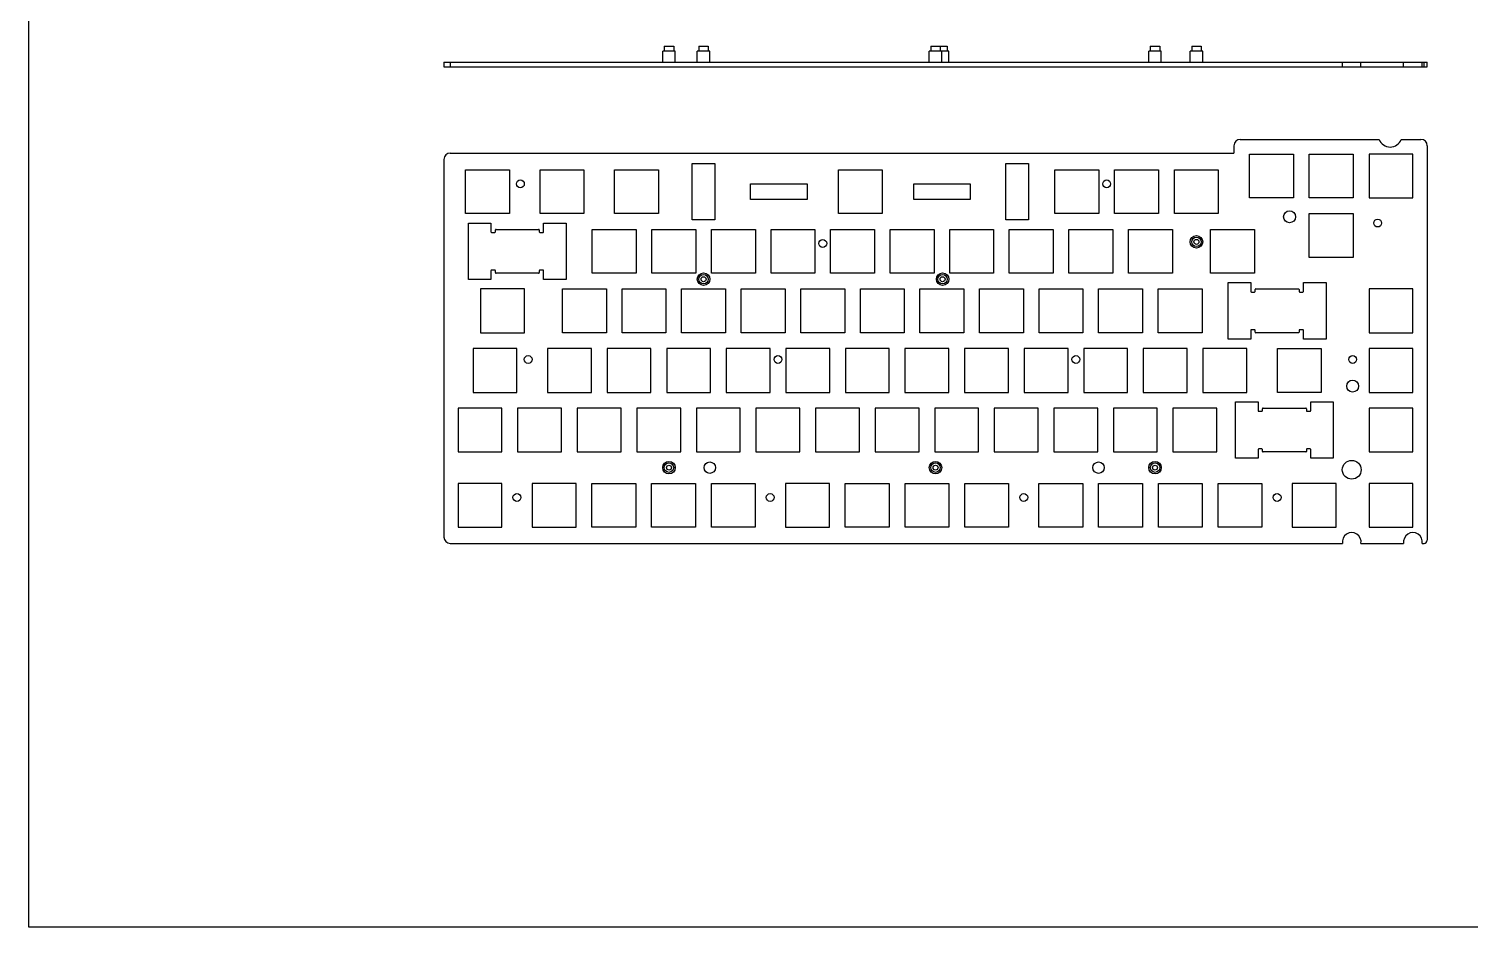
# Model space of a CAD drawing. Header units: millimetres. Extents: x 1236 to 3247, y -1329 to 363.
# Drawn here: x 1235.6 to 1695.2, y -195 to 91.5 of the extents above; entities that cross this region are included whole.
import ezdxf

# ---------------------------------------------------------------- set-up
doc = ezdxf.new("R2010")
doc.units = ezdxf.units.MM
doc.header["$LTSCALE"] = 30.734
doc.layers.get('0').update_dxf_attribs({"linetype": 'CONTINUOUS'})

msp = doc.modelspace()

# ---------------------------------------------------------------- linework, layer by layer
at = {"color": 7, "linetype": 'Continuous'}
for p, q in [((1437.708, 80.903), (1437.708, 84.403)), ((1441.708, 84.403), (1437.708, 84.403)), ((1438.208, 85.903), (1438.208, 84.403)), ((1438.208, 85.903), (1441.208, 85.903)), ((1441.208, 85.903), (1441.208, 84.403)), ((1441.708, 80.903), (1441.708, 84.403)), ((1448.738, 80.903), (1448.738, 84.403)), ((1452.738, 84.403), (1448.738, 84.403)), ((1449.238, 85.903), (1449.238, 84.403)), ((1449.238, 85.903), (1452.238, 85.903)), ((1452.238, 85.903), (1452.238, 84.403)), ((1452.738, 80.903), (1452.738, 84.403)), ((1522.708, 80.903), (1522.708, 84.403)), ((1528.973, 84.403), (1522.708, 84.403)), ((1523.208, 85.903), (1523.208, 84.403)), ((1523.208, 85.903), (1528.473, 85.903)), ((1526.208, 85.903), (1526.208, 84.403)), ((1526.708, 80.903), (1526.708, 84.403)), ((1528.473, 85.903), (1528.473, 84.403)), ((1528.973, 80.903), (1528.973, 84.403)), ((1596.708, 84.403), (1592.708, 84.403)), ((1592.708, 80.903), (1592.708, 84.403)), ((1593.208, 85.903), (1596.208, 85.903)), ((1593.208, 85.903), (1593.208, 84.403)), ((1596.208, 85.903), (1596.208, 84.403)), ((1596.708, 80.903), (1596.708, 84.403)), ((1609.913, 84.403), (1605.913, 84.403)), ((1605.913, 80.903), (1605.913, 84.403)), ((1606.413, 85.903), (1609.413, 85.903)), ((1606.413, 85.903), (1606.413, 84.403)), ((1609.413, 85.903), (1609.413, 84.403)), ((1609.913, 80.903), (1609.913, 84.403)), ((1367.908, 80.903), (1367.908, 79.403)), ((1367.908, 80.903), (1681.508, 80.903)), ((1367.908, 79.403), (1681.508, 79.403)), ((1369.908, 80.903), (1369.908, 79.403)), ((1654.468, 79.403), (1654.468, 80.903)), ((1660.395, 79.403), (1660.395, 80.903)), ((1674.008, 79.403), (1674.008, 80.903)), ((1679.935, 79.403), (1679.935, 80.903)), ((1680.508, 79.403), (1680.508, 80.903)), ((1681.508, 79.403), (1681.508, 80.903)), ((1621.873, 56.21), (1666.202, 56.21)), ((1673.213, 56.21), (1679.508, 56.21)), ((1369.908, 51.843), (1619.873, 51.843)), ((1619.873, 54.21), (1619.873, 51.843)), ((1624.873, 51.543), (1638.873, 51.543)), ((1624.873, 37.543), (1624.873, 51.543)), ((1638.873, 51.543), (1638.873, 37.543)), ((1643.923, 51.543), (1657.923, 51.543)), ((1643.923, 37.543), (1643.923, 51.543)), ((1657.923, 51.543), (1657.923, 37.543)), ((1676.973, 51.543), (1662.973, 51.543)), ((1662.973, 51.543), (1662.973, 37.543)), ((1676.973, 37.543), (1676.973, 51.543)), ((1681.508, 54.21), (1681.508, -71.624)), ((1367.908, 49.843), (1367.908, -70.624)), ((1374.813, 32.543), (1374.813, 46.543)), ((1374.813, 46.543), (1388.813, 46.543)), ((1388.813, 46.543), (1388.813, 32.543)), ((1398.578, 32.543), (1398.578, 46.543)), ((1398.578, 46.543), (1412.578, 46.543)), ((1412.578, 46.543), (1412.578, 32.543)), ((1422.343, 32.543), (1422.343, 46.543)), ((1422.343, 46.543), (1436.343, 46.543)), ((1436.343, 46.543), (1436.343, 32.543)), ((1447.148, 30.543), (1447.148, 48.543)), ((1447.148, 48.543), (1454.348, 48.543)), ((1454.348, 48.543), (1454.348, 30.543)), ((1493.748, 32.543), (1493.748, 46.543)), ((1493.748, 46.543), (1507.748, 46.543)), ((1507.748, 46.543), (1507.748, 32.543)), ((1547.148, 30.543), (1547.148, 48.543)), ((1547.148, 48.543), (1554.348, 48.543)), ((1554.348, 48.543), (1554.348, 30.543)), ((1562.773, 32.543), (1562.773, 46.543)), ((1562.773, 46.543), (1576.773, 46.543)), ((1576.773, 46.543), (1576.773, 32.543)), ((1581.823, 32.543), (1581.823, 46.543)), ((1581.823, 46.543), (1595.823, 46.543)), ((1595.823, 46.543), (1595.823, 32.543)), ((1600.873, 46.543), (1614.873, 46.543)), ((1600.873, 32.543), (1600.873, 46.543)), ((1614.873, 46.543), (1614.873, 32.543)), ((1465.748, 37.043), (1465.748, 42.043)), ((1465.748, 42.043), (1483.748, 42.043)), ((1483.748, 42.043), (1483.748, 37.043)), ((1517.748, 37.043), (1517.748, 42.043)), ((1517.748, 42.043), (1535.748, 42.043)), ((1535.748, 42.043), (1535.748, 37.043)), ((1483.748, 37.043), (1465.748, 37.043)), ((1535.748, 37.043), (1517.748, 37.043)), ((1638.873, 37.543), (1624.873, 37.543)), ((1657.923, 37.543), (1643.923, 37.543)), ((1662.973, 37.543), (1676.973, 37.543)), ((1388.813, 32.543), (1374.813, 32.543)), ((1412.578, 32.543), (1398.578, 32.543)), ((1436.343, 32.543), (1422.343, 32.543)), ((1507.748, 32.543), (1493.748, 32.543)), ((1576.773, 32.543), (1562.773, 32.543)), ((1595.823, 32.543), (1581.823, 32.543)), ((1614.873, 32.543), (1600.873, 32.543)), ((1643.923, 32.543), (1657.923, 32.543)), ((1643.923, 18.543), (1643.923, 32.543)), ((1657.923, 32.543), (1657.923, 18.543)), ((1375.743, 11.543), (1375.743, 29.543)), ((1375.743, 29.543), (1382.943, 29.543)), ((1382.943, 29.543), (1382.943, 26.743)), ((1399.743, 26.743), (1399.743, 29.543)), ((1399.743, 29.543), (1406.943, 29.543)), ((1406.943, 29.543), (1406.943, 11.543)), ((1454.348, 30.543), (1447.148, 30.543)), ((1554.348, 30.543), (1547.148, 30.543)), ((1383.143, 26.543), (1384.143, 26.543)), ((1384.343, 26.743), (1384.343, 27.343)), ((1384.543, 27.543), (1398.143, 27.543)), ((1398.343, 27.343), (1398.343, 26.743)), ((1398.543, 26.543), (1399.543, 26.543)), ((1415.248, 13.543), (1415.248, 27.543)), ((1415.248, 27.543), (1429.248, 27.543)), ((1429.248, 27.543), (1429.248, 13.543)), ((1434.248, 13.543), (1434.248, 27.543)), ((1434.248, 27.543), (1448.248, 27.543)), ((1448.248, 27.543), (1448.248, 13.543)), ((1453.248, 13.543), (1453.248, 27.543)), ((1453.248, 27.543), (1467.248, 27.543)), ((1467.248, 27.543), (1467.248, 13.543)), ((1472.248, 13.543), (1472.248, 27.543)), ((1472.248, 27.543), (1486.248, 27.543)), ((1486.248, 27.543), (1486.248, 13.543)), ((1491.248, 13.543), (1491.248, 27.543)), ((1491.248, 27.543), (1505.248, 27.543)), ((1505.248, 27.543), (1505.248, 13.543)), ((1510.248, 13.543), (1510.248, 27.543)), ((1510.248, 27.543), (1524.248, 27.543)), ((1524.248, 27.543), (1524.248, 13.543)), ((1529.248, 13.543), (1529.248, 27.543)), ((1529.248, 27.543), (1543.248, 27.543)), ((1543.248, 27.543), (1543.248, 13.543)), ((1548.248, 13.543), (1548.248, 27.543)), ((1548.248, 27.543), (1562.248, 27.543)), ((1562.248, 27.543), (1562.248, 13.543)), ((1567.248, 13.543), (1567.248, 27.543)), ((1567.248, 27.543), (1581.248, 27.543)), ((1581.248, 27.543), (1581.248, 13.543)), ((1586.248, 27.543), (1600.248, 27.543)), ((1586.248, 13.543), (1586.248, 27.543)), ((1600.248, 27.543), (1600.248, 13.543)), ((1612.393, 27.543), (1626.393, 27.543)), ((1612.393, 13.543), (1612.393, 27.543)), ((1626.393, 27.543), (1626.393, 13.543)), ((1657.923, 18.543), (1643.923, 18.543)), ((1382.943, 14.343), (1382.943, 11.543)), ((1384.143, 14.543), (1383.143, 14.543)), ((1384.343, 13.743), (1384.343, 14.343)), ((1398.343, 14.343), (1398.343, 13.743)), ((1399.543, 14.543), (1398.543, 14.543)), ((1399.743, 11.543), (1399.743, 14.343)), ((1382.943, 11.543), (1375.743, 11.543)), ((1398.143, 13.543), (1384.543, 13.543)), ((1406.943, 11.543), (1399.743, 11.543)), ((1429.248, 13.543), (1415.248, 13.543)), ((1448.248, 13.543), (1434.248, 13.543)), ((1467.248, 13.543), (1453.248, 13.543)), ((1486.248, 13.543), (1472.248, 13.543)), ((1505.248, 13.543), (1491.248, 13.543)), ((1524.248, 13.543), (1510.248, 13.543)), ((1543.248, 13.543), (1529.248, 13.543)), ((1562.248, 13.543), (1548.248, 13.543)), ((1581.248, 13.543), (1567.248, 13.543)), ((1600.248, 13.543), (1586.248, 13.543)), ((1626.393, 13.543), (1612.393, 13.543)), ((1618.043, 10.543), (1625.243, 10.543)), ((1618.043, -7.457), (1618.043, 10.543)), ((1625.243, 10.543), (1625.243, 7.743)), ((1642.043, 10.543), (1649.243, 10.543)), ((1642.043, 7.743), (1642.043, 10.543)), ((1649.243, 10.543), (1649.243, -7.457)), ((1379.588, 8.543), (1379.588, -5.457)), ((1393.588, 8.543), (1379.588, 8.543)), ((1393.588, -5.457), (1393.588, 8.543)), ((1405.738, -5.457), (1405.738, 8.543)), ((1405.738, 8.543), (1419.738, 8.543)), ((1419.738, 8.543), (1419.738, -5.457)), ((1424.738, -5.457), (1424.738, 8.543)), ((1424.738, 8.543), (1438.738, 8.543)), ((1438.738, 8.543), (1438.738, -5.457)), ((1443.738, -5.457), (1443.738, 8.543)), ((1443.738, 8.543), (1457.738, 8.543)), ((1457.738, 8.543), (1457.738, -5.457)), ((1462.738, -5.457), (1462.738, 8.543)), ((1462.738, 8.543), (1476.738, 8.543)), ((1476.738, 8.543), (1476.738, -5.457)), ((1481.738, -5.457), (1481.738, 8.543)), ((1481.738, 8.543), (1495.738, 8.543)), ((1495.738, 8.543), (1495.738, -5.457)), ((1500.738, -5.457), (1500.738, 8.543)), ((1500.738, 8.543), (1514.738, 8.543)), ((1514.738, 8.543), (1514.738, -5.457)), ((1519.738, -5.457), (1519.738, 8.543)), ((1519.738, 8.543), (1533.738, 8.543)), ((1533.738, 8.543), (1533.738, -5.457)), ((1538.738, -5.457), (1538.738, 8.543)), ((1538.738, 8.543), (1552.738, 8.543)), ((1552.738, 8.543), (1552.738, -5.457)), ((1557.738, 8.543), (1571.738, 8.543)), ((1557.738, -5.457), (1557.738, 8.543)), ((1571.738, 8.543), (1571.738, -5.457)), ((1576.738, 8.543), (1590.738, 8.543)), ((1576.738, -5.457), (1576.738, 8.543)), ((1590.738, 8.543), (1590.738, -5.457)), ((1595.738, 8.543), (1609.738, 8.543)), ((1595.738, -5.457), (1595.738, 8.543)), ((1609.738, 8.543), (1609.738, -5.457)), ((1625.443, 7.543), (1626.443, 7.543)), ((1626.643, 7.743), (1626.643, 8.343)), ((1626.843, 8.543), (1640.443, 8.543)), ((1640.643, 8.343), (1640.643, 7.743)), ((1640.843, 7.543), (1641.843, 7.543)), ((1676.973, 8.543), (1662.973, 8.543)), ((1662.973, 8.543), (1662.973, -5.457)), ((1676.973, -5.457), (1676.973, 8.543)), ((1626.443, -4.457), (1625.443, -4.457)), ((1641.843, -4.457), (1640.843, -4.457)), ((1379.588, -5.457), (1393.588, -5.457)), ((1419.738, -5.457), (1405.738, -5.457)), ((1438.738, -5.457), (1424.738, -5.457)), ((1457.738, -5.457), (1443.738, -5.457)), ((1476.738, -5.457), (1462.738, -5.457)), ((1495.738, -5.457), (1481.738, -5.457)), ((1514.738, -5.457), (1500.738, -5.457)), ((1533.738, -5.457), (1519.738, -5.457)), ((1552.738, -5.457), (1538.738, -5.457)), ((1571.738, -5.457), (1557.738, -5.457)), ((1590.738, -5.457), (1576.738, -5.457)), ((1609.738, -5.457), (1595.738, -5.457)), ((1625.243, -7.457), (1618.043, -7.457)), ((1625.243, -4.657), (1625.243, -7.457)), ((1626.643, -5.257), (1626.643, -4.657)), ((1640.443, -5.457), (1626.843, -5.457)), ((1640.643, -4.657), (1640.643, -5.257)), ((1642.043, -7.457), (1642.043, -4.657)), ((1649.243, -7.457), (1642.043, -7.457)), ((1662.973, -5.457), (1676.973, -5.457)), ((1377.208, -10.457), (1377.208, -24.457)), ((1391.208, -10.457), (1377.208, -10.457)), ((1391.208, -24.457), (1391.208, -10.457)), ((1400.973, -10.457), (1400.973, -24.457)), ((1414.973, -10.457), (1400.973, -10.457)), ((1414.973, -24.457), (1414.973, -10.457)), ((1419.973, -10.457), (1419.973, -24.457)), ((1433.973, -10.457), (1419.973, -10.457)), ((1433.973, -24.457), (1433.973, -10.457)), ((1438.973, -10.457), (1438.973, -24.457)), ((1452.973, -10.457), (1438.973, -10.457)), ((1452.973, -24.457), (1452.973, -10.457)), ((1457.973, -10.457), (1457.973, -24.457)), ((1471.973, -10.457), (1457.973, -10.457)), ((1471.973, -24.457), (1471.973, -10.457)), ((1476.973, -10.457), (1476.973, -24.457)), ((1490.973, -10.457), (1476.973, -10.457)), ((1490.973, -24.457), (1490.973, -10.457)), ((1495.973, -10.457), (1495.973, -24.457)), ((1509.973, -10.457), (1495.973, -10.457)), ((1509.973, -24.457), (1509.973, -10.457)), ((1514.973, -10.457), (1514.973, -24.457)), ((1528.973, -10.457), (1514.973, -10.457)), ((1528.973, -24.457), (1528.973, -10.457)), ((1547.973, -10.457), (1533.973, -10.457)), ((1533.973, -10.457), (1533.973, -24.457)), ((1547.973, -24.457), (1547.973, -10.457)), ((1566.973, -10.457), (1552.973, -10.457)), ((1552.973, -10.457), (1552.973, -24.457)), ((1566.973, -24.457), (1566.973, -10.457)), ((1585.973, -10.457), (1571.973, -10.457)), ((1571.973, -10.457), (1571.973, -24.457)), ((1585.973, -24.457), (1585.973, -10.457)), ((1604.973, -10.457), (1590.973, -10.457)), ((1590.973, -10.457), (1590.973, -24.457)), ((1604.973, -24.457), (1604.973, -10.457)), ((1623.973, -10.457), (1609.973, -10.457)), ((1609.973, -10.457), (1609.973, -24.457)), ((1623.973, -24.457), (1623.973, -10.457)), ((1633.738, -10.457), (1647.738, -10.457)), ((1633.738, -24.457), (1633.738, -10.457)), ((1647.738, -10.457), (1647.738, -24.457)), ((1676.973, -10.457), (1662.973, -10.457)), ((1662.973, -10.457), (1662.973, -24.457)), ((1676.973, -24.457), (1676.973, -10.457)), ((1377.208, -24.457), (1391.208, -24.457)), ((1400.973, -24.457), (1414.973, -24.457)), ((1419.973, -24.457), (1433.973, -24.457)), ((1438.973, -24.457), (1452.973, -24.457)), ((1457.973, -24.457), (1471.973, -24.457)), ((1476.973, -24.457), (1490.973, -24.457)), ((1495.973, -24.457), (1509.973, -24.457)), ((1514.973, -24.457), (1528.973, -24.457)), ((1533.973, -24.457), (1547.973, -24.457)), ((1552.973, -24.457), (1566.973, -24.457)), ((1571.973, -24.457), (1585.973, -24.457)), ((1590.973, -24.457), (1604.973, -24.457)), ((1609.973, -24.457), (1623.973, -24.457)), ((1620.368, -27.457), (1627.568, -27.457)), ((1620.368, -45.457), (1620.368, -27.457)), ((1627.568, -27.457), (1627.568, -30.257)), ((1647.738, -24.457), (1633.738, -24.457)), ((1644.368, -27.457), (1651.568, -27.457)), ((1644.368, -30.257), (1644.368, -27.457)), ((1651.568, -27.457), (1651.568, -45.457)), ((1662.973, -24.457), (1676.973, -24.457)), ((1372.443, -29.457), (1372.443, -43.457)), ((1386.443, -29.457), (1372.443, -29.457)), ((1386.443, -43.457), (1386.443, -29.457)), ((1391.443, -29.457), (1391.443, -43.457)), ((1405.443, -29.457), (1391.443, -29.457)), ((1405.443, -43.457), (1405.443, -29.457)), ((1410.443, -29.457), (1410.443, -43.457)), ((1424.443, -29.457), (1410.443, -29.457)), ((1424.443, -43.457), (1424.443, -29.457)), ((1429.443, -29.457), (1429.443, -43.457)), ((1443.443, -29.457), (1429.443, -29.457)), ((1443.443, -43.457), (1443.443, -29.457)), ((1448.443, -29.457), (1448.443, -43.457)), ((1462.443, -29.457), (1448.443, -29.457)), ((1462.443, -43.457), (1462.443, -29.457)), ((1467.443, -29.457), (1467.443, -43.457)), ((1481.443, -29.457), (1467.443, -29.457)), ((1481.443, -43.457), (1481.443, -29.457)), ((1486.443, -29.457), (1486.443, -43.457)), ((1500.443, -29.457), (1486.443, -29.457)), ((1500.443, -43.457), (1500.443, -29.457)), ((1505.443, -29.457), (1505.443, -43.457)), ((1519.443, -29.457), (1505.443, -29.457)), ((1519.443, -43.457), (1519.443, -29.457)), ((1538.443, -29.457), (1524.443, -29.457)), ((1524.443, -29.457), (1524.443, -43.457)), ((1538.443, -43.457), (1538.443, -29.457)), ((1557.443, -29.457), (1543.443, -29.457)), ((1543.443, -29.457), (1543.443, -43.457)), ((1557.443, -43.457), (1557.443, -29.457)), ((1576.443, -29.457), (1562.443, -29.457)), ((1562.443, -29.457), (1562.443, -43.457)), ((1576.443, -43.457), (1576.443, -29.457)), ((1595.443, -29.457), (1581.443, -29.457)), ((1581.443, -29.457), (1581.443, -43.457)), ((1595.443, -43.457), (1595.443, -29.457)), ((1614.443, -29.457), (1600.443, -29.457)), ((1600.443, -29.457), (1600.443, -43.457)), ((1614.443, -43.457), (1614.443, -29.457)), ((1627.768, -30.457), (1628.768, -30.457)), ((1628.968, -30.257), (1628.968, -29.657)), ((1629.168, -29.457), (1642.768, -29.457)), ((1642.968, -29.657), (1642.968, -30.257)), ((1643.168, -30.457), (1644.168, -30.457)), ((1676.973, -29.457), (1662.973, -29.457)), ((1662.973, -29.457), (1662.973, -43.457)), ((1676.973, -43.457), (1676.973, -29.457)), ((1372.443, -43.457), (1386.443, -43.457)), ((1391.443, -43.457), (1405.443, -43.457)), ((1410.443, -43.457), (1424.443, -43.457)), ((1429.443, -43.457), (1443.443, -43.457)), ((1448.443, -43.457), (1462.443, -43.457)), ((1467.443, -43.457), (1481.443, -43.457)), ((1486.443, -43.457), (1500.443, -43.457)), ((1505.443, -43.457), (1519.443, -43.457)), ((1524.443, -43.457), (1538.443, -43.457)), ((1543.443, -43.457), (1557.443, -43.457)), ((1562.443, -43.457), (1576.443, -43.457)), ((1581.443, -43.457), (1595.443, -43.457)), ((1600.443, -43.457), (1614.443, -43.457)), ((1627.568, -45.457), (1620.368, -45.457)), ((1627.568, -42.657), (1627.568, -45.457)), ((1628.768, -42.457), (1627.768, -42.457)), ((1628.968, -43.257), (1628.968, -42.657)), ((1642.768, -43.457), (1629.168, -43.457)), ((1642.968, -42.657), (1642.968, -43.257)), ((1644.168, -42.457), (1643.168, -42.457)), ((1644.368, -45.457), (1644.368, -42.657)), ((1651.568, -45.457), (1644.368, -45.457)), ((1662.973, -43.457), (1676.973, -43.457)), ((1372.443, -53.457), (1372.443, -67.457)), ((1386.443, -53.457), (1372.443, -53.457)), ((1386.443, -67.457), (1386.443, -53.457)), ((1396.08, -53.457), (1396.08, -67.457)), ((1410.08, -53.457), (1396.08, -53.457)), ((1410.08, -67.457), (1410.08, -53.457)), ((1415.13, -67.457), (1415.13, -53.457)), ((1415.13, -53.457), (1429.13, -53.457)), ((1429.13, -53.457), (1429.13, -67.457)), ((1434.18, -67.457), (1434.18, -53.457)), ((1434.18, -53.457), (1448.18, -53.457)), ((1448.18, -53.457), (1448.18, -67.457)), ((1453.23, -67.457), (1453.23, -53.457)), ((1453.23, -53.457), (1467.23, -53.457)), ((1467.23, -53.457), (1467.23, -67.457)), ((1476.888, -53.457), (1476.888, -67.457)), ((1490.888, -53.457), (1476.888, -53.457)), ((1490.888, -67.457), (1490.888, -53.457)), ((1495.938, -53.457), (1509.938, -53.457)), ((1495.938, -67.457), (1495.938, -53.457)), ((1509.938, -53.457), (1509.938, -67.457)), ((1514.988, -53.457), (1528.988, -53.457)), ((1514.988, -67.457), (1514.988, -53.457)), ((1528.988, -53.457), (1528.988, -67.457)), ((1534.038, -53.457), (1548.038, -53.457)), ((1534.038, -67.457), (1534.038, -53.457)), ((1548.038, -53.457), (1548.038, -67.457)), ((1557.675, -53.457), (1571.675, -53.457)), ((1557.675, -67.457), (1557.675, -53.457)), ((1571.675, -53.457), (1571.675, -67.457)), ((1576.725, -53.457), (1590.725, -53.457)), ((1576.725, -67.457), (1576.725, -53.457)), ((1590.725, -53.457), (1590.725, -67.457)), ((1595.775, -53.457), (1609.775, -53.457)), ((1595.775, -67.457), (1595.775, -53.457)), ((1609.775, -53.457), (1609.775, -67.457)), ((1614.825, -53.457), (1628.825, -53.457)), ((1614.825, -67.457), (1614.825, -53.457)), ((1628.825, -53.457), (1628.825, -67.457)), ((1652.443, -53.457), (1638.443, -53.457)), ((1638.443, -53.457), (1638.443, -67.457)), ((1652.443, -67.457), (1652.443, -53.457)), ((1676.973, -53.457), (1662.973, -53.457)), ((1662.973, -53.457), (1662.973, -67.457)), ((1676.973, -67.457), (1676.973, -53.457)), ((1372.443, -67.457), (1386.443, -67.457)), ((1396.08, -67.457), (1410.08, -67.457)), ((1429.13, -67.457), (1415.13, -67.457)), ((1448.18, -67.457), (1434.18, -67.457)), ((1467.23, -67.457), (1453.23, -67.457)), ((1476.888, -67.457), (1490.888, -67.457)), ((1509.938, -67.457), (1495.938, -67.457)), ((1528.988, -67.457), (1514.988, -67.457)), ((1548.038, -67.457), (1534.038, -67.457)), ((1571.675, -67.457), (1557.675, -67.457)), ((1590.725, -67.457), (1576.725, -67.457)), ((1609.775, -67.457), (1595.775, -67.457)), ((1628.825, -67.457), (1614.825, -67.457)), ((1638.443, -67.457), (1652.443, -67.457)), ((1662.973, -67.457), (1676.973, -67.457)), ((1369.908, -72.624), (1654.468, -72.624)), ((1660.395, -72.624), (1674.008, -72.624)), ((1679.935, -72.624), (1680.508, -72.624))]:
    msp.add_line(p, q, dxfattribs=at)
msp.add_lwpolyline([(1235.555, 363.154), (2046.339, 363.154), (2046.339, -194.995), (1235.555, -194.995)], close=True)
for centre, radius in [((1392.323, 42.043), 1.25), ((1579.298, 42.043), 1.25), ((1637.638, 31.543), 1.9), ((1665.708, 29.543), 1.25), ((1488.748, 23.043), 1.25), ((1394.808, -13.957), 1.25), ((1474.473, -13.957), 1.25), ((1569.473, -13.957), 1.25), ((1657.733, -13.957), 1.25), ((1657.733, -22.457), 1.9), ((1452.708, -48.457), 1.825), ((1576.708, -48.457), 1.825), ((1657.431, -49.128), 3), ((1391.208, -57.957), 1.25), ((1471.978, -57.957), 1.25), ((1552.865, -57.957), 1.25), ((1633.643, -57.957), 1.25)]:
    msp.add_circle(centre, radius, dxfattribs=at)
at = {"color": 6, "linetype": 'Continuous'}
for centre, radius in [((1607.913, 23.543), 2), ((1607.913, 23.543), 1.5), ((1607.913, 23.543), 0.8), ((1450.738, 11.643), 2), ((1450.738, 11.643), 1.5), ((1450.738, 11.643), 0.8), ((1526.973, 11.643), 2), ((1526.973, 11.643), 1.5), ((1526.973, 11.643), 0.8), ((1439.708, -48.457), 2), ((1439.708, -48.457), 1.5), ((1439.708, -48.457), 0.8), ((1524.708, -48.457), 2), ((1524.708, -48.457), 1.5), ((1524.708, -48.457), 0.8), ((1594.708, -48.457), 2), ((1594.708, -48.457), 1.5), ((1594.708, -48.457), 0.8)]:
    msp.add_circle(centre, radius, dxfattribs=at)
at = {"color": 7, "linetype": 'Continuous'}
for centre, radius, start, end in [((1621.873, 54.21), 2, 90, 180), ((1669.708, 57.543), 3.75, 200.8203, 339.1797), ((1679.508, 54.21), 2, 0, 90), ((1369.908, 49.843), 2, 90, 180), ((1383.143, 26.743), 0.2, 180, 270), ((1384.143, 26.743), 0.2, 270, 360), ((1384.543, 27.343), 0.2, 90, 180), ((1398.143, 27.343), 0.2, 0, 90), ((1398.543, 26.743), 0.2, 180, 270), ((1399.543, 26.743), 0.2, 270, 360), ((1383.143, 14.343), 0.2, 90, 180), ((1384.143, 14.343), 0.2, 0, 90), ((1398.543, 14.343), 0.2, 90, 180), ((1399.543, 14.343), 0.2, 0, 90), ((1384.543, 13.743), 0.2, 180, 270), ((1398.143, 13.743), 0.2, 270, 360), ((1625.443, 7.743), 0.2, 180, 270), ((1626.443, 7.743), 0.2, 270, 360), ((1626.843, 8.343), 0.2, 90, 180), ((1640.443, 8.343), 0.2, 0, 90), ((1640.843, 7.743), 0.2, 180, 270), ((1641.843, 7.743), 0.2, 270, 360), ((1625.443, -4.657), 0.2, 90, 180), ((1626.443, -4.657), 0.2, 0, 90), ((1640.843, -4.657), 0.2, 90, 180), ((1641.843, -4.657), 0.2, 0, 90), ((1626.843, -5.257), 0.2, 180, 270), ((1640.443, -5.257), 0.2, 270, 360), ((1627.768, -30.257), 0.2, 180, 270), ((1628.768, -30.257), 0.2, 270, 360), ((1629.168, -29.657), 0.2, 90, 180), ((1642.768, -29.657), 0.2, 0, 90), ((1643.168, -30.257), 0.2, 180, 270), ((1644.168, -30.257), 0.2, 270, 360), ((1627.768, -42.657), 0.2, 90, 180), ((1628.768, -42.657), 0.2, 0, 90), ((1629.168, -43.257), 0.2, 180, 270), ((1642.768, -43.257), 0.2, 270, 360), ((1643.168, -42.657), 0.2, 90, 180), ((1644.168, -42.657), 0.2, 0, 90), ((1369.908, -70.624), 2, 180, 270), ((1657.431, -72.157), 3, 351.04311, 188.95689), ((1676.971, -72.157), 3, 351.04311, 188.95689), ((1680.508, -71.624), 1, 270, 360)]:
    msp.add_arc(centre, radius, start, end, dxfattribs=at)

doc.saveas('drawing.dxf')
